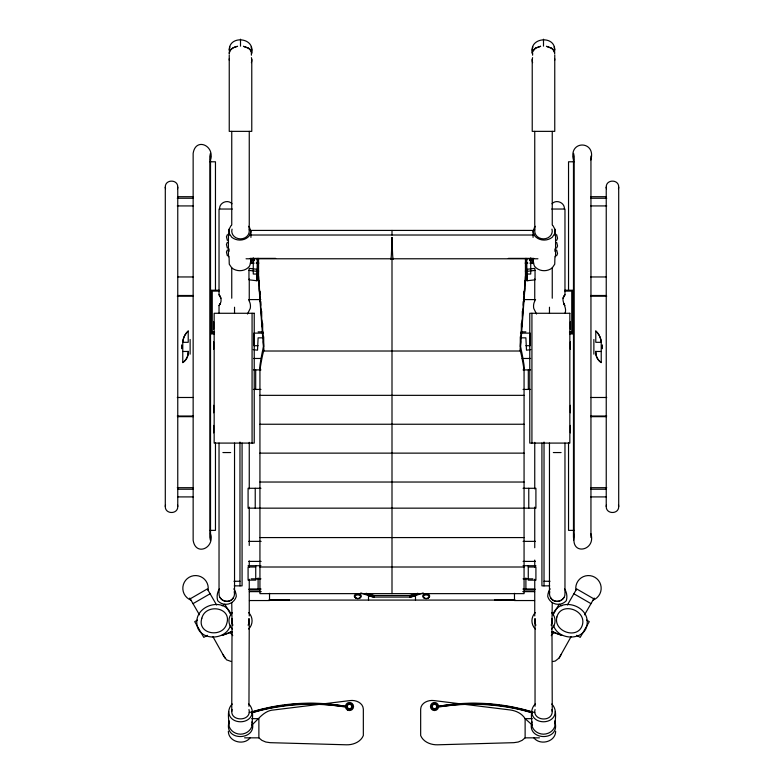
<?xml version="1.0" encoding="UTF-8"?>
<svg xmlns="http://www.w3.org/2000/svg" width="784" height="784" viewBox="0 0 784 784"><rect width="100%" height="100%" fill="white"/><g stroke="black" fill="none" stroke-linecap="round" stroke-linejoin="round"><path stroke-width="1.18" d="M229.242 53.332C229.163 49.02 234.034 47.02 237.591 46.315C233.975 46.952 229.526 49.098 229.242 53.332L229.242 52.92M251.39 51.166L251.772 53.332L250.263 49.529L248.469 48.118L243.422 46.315L248.469 48.196L251.39 51.136M554.376 51.166L554.758 53.332L553.259 49.529L551.456 48.118L546.409 46.315L551.456 48.196L554.376 51.136M552.838 225.449L554.954 229.32L554.739 233.573L552.23 237.278C547.016 241.482 538.784 240.962 534.531 235.641L533.071 231.564L535.041 225.812L535.041 228.115M535.913 625.191A8.751 8.751 0 0 1 535.041 618.547L535.041 706.266M520.645 341.589L520.292 346.42A33.624 1.882 82.5 0 1 524.065 365.305L524.065 593.635L259.935 593.635L259.935 365.305A33.624 1.882 -82.5 0 1 263.708 346.42L263.355 341.589M520.997 336.757L521.438 330.721M521.713 327.095L522.242 319.852M522.507 316.226L523.036 308.974M523.31 305.358L523.839 298.106M524.104 294.48L524.545 288.443M524.908 283.612L525.437 276.36M219.598 209.034C219.069 202.693 227.762 198.979 231.976 203.752M525.662 264.541L526.015 260.964M525.437 271.529L526.701 258.387M532.61 51.166L535.531 48.118L540.578 46.315L535.531 48.118L532.61 51.45L532.228 53.332L532.61 51.136M534.747 620.752L535.041 623.074M210.416 533.669C215.237 547.908 195.637 556.748 193.148 540.264L193.148 153.36C195.637 136.877 215.237 145.716 210.416 159.956M573.584 159.956C567.92 140.052 596.516 140.052 590.852 159.956M248.959 623.074L248.959 618.547A8.751 8.751 0 0 1 248.087 625.191M551.946 623.074L552.25 602.475M165.297 187.131C164.993 179.124 178.066 179.124 177.762 187.131L177.762 506.493C178.066 514.49 164.993 514.49 165.297 506.493L165.297 187.131L165.512 188.748M177.556 188.748L177.762 187.131M165.297 506.493L165.512 504.876M262.983 337.845L258.112 337.845L257.515 350.203L253.242 349.644M438.54 706.511L438.403 707.56A4.047 4.047 0 0 1 431.641 709.373A4.047 4.047 0 0 1 433.454 702.611A4.047 4.047 0 0 1 438.403 707.56M554.611 51.577C556.787 34.535 527.916 36.907 532.61 53.351M606.238 187.131C605.934 179.124 619.007 179.124 618.703 187.131L618.703 506.493C619.007 514.49 605.934 514.49 606.238 506.493L606.238 187.131L606.444 188.748M618.488 188.748L618.703 187.131M606.238 506.493L606.444 504.876M251.39 53.351C256.084 36.907 227.213 34.535 229.389 51.577M248.959 270.402L249.253 268.373L257.279 269.324L256.985 280.77L248.959 279.829L248.959 270.402L256.985 271.342M256.985 280.77L257.279 258.544M248.753 704.012C254.682 709.775 252.007 719.114 251.86 726.435C250.302 731.207 245.392 734.147 240.502 734.177C235.612 734.147 230.702 731.207 229.153 726.435C228.997 719.114 226.331 709.775 232.25 704.012M228.761 723.132C224.616 741.978 258.161 740.419 251.997 721.829M228.742 723.671L229.153 720.898M248.959 709.52C252.066 721.995 228.948 721.995 232.054 709.52M252.272 711.509C252.115 725.19 228.899 725.19 228.742 711.509M551.75 704.012C557.669 709.775 555.003 719.114 554.847 726.435C553.298 731.207 548.388 734.147 543.498 734.177C538.608 734.147 533.698 731.207 532.14 726.435C531.993 719.114 529.318 709.775 535.247 704.012M532.003 721.829C525.839 740.419 559.384 741.978 555.239 723.132M535.041 709.52C532.15 720.682 552.044 722.73 552.25 711.509L551.946 618.547A8.751 8.751 0 0 1 551.074 625.191M555.258 711.509C555.101 725.19 531.885 725.19 531.728 711.509M555.66 731.286C555.542 742.105 539.696 745.907 533.659 737.558M346.391 707.256L346.508 706.511L341.599 705.708A199.842 187.797 -4.9 0 0 324.919 703.963M229.242 49.774L229.879 46.942M210.416 153.36L209.877 156.065L209.877 537.55L210.416 540.264M590.852 533.669C596.34 550.417 571.546 556.013 574.123 537.55L574.123 156.065L573.584 153.36M251.419 54.498L251.39 55.203M248.959 228.115L248.959 225.812L250.929 231.564L249.469 235.641C245.216 240.962 236.984 241.482 231.77 237.278L229.261 233.573L229.046 229.32L231.162 225.449M561.736 635.118L551.524 631.659L561.736 635.461M551.73 209.034L564.97 209.034L564.97 294.764L563.02 298.214M552.926 614.734C558.62 597.006 587.03 604.239 587.206 621.663C588.069 640.9 558.522 642.008 553.465 625.289M219.873 304.378L220.431 303.398L219.03 305.554L219.03 313.277M552.691 661.529L555.248 661.049L559.11 658.021L571.075 636.657M550.505 597.555C554.033 604.376 565.293 601.21 564.97 593.674L564.97 443.087M534.943 300.684L534.129 302.575A14.68 12.838 0 0 0 533.777 308.494L536.53 314.031M230.535 625.289C225.478 642.008 195.931 640.9 196.794 621.663C196.97 604.239 225.38 597.006 231.074 614.734M532.865 46.942L532.228 49.774L532.61 54.282M563.52 297.018L564.088 296.019M553.102 614.734L559.149 604.248L561.834 605.797M567.43 604.954L576.671 588.941L593.782 598.819M551.27 635.667L553.543 631.728M552.563 634.07L553.847 631.835M559.11 658.021L561.217 654.375M584.541 614.832L594.213 598.074M227.34 234.681L226.449 236.778L227.34 240.414M227.34 242.334L226.449 244.441L227.34 248.067M227.34 249.978L226.449 252.076L227.34 255.702M556.66 240.414L557.551 238.307L556.66 234.681M556.66 248.067L557.551 245.97L556.66 242.334M556.66 255.702L557.551 253.604L556.66 249.978M219.079 305.574C221.696 302.644 221.901 297.724 219.03 294.764L219.03 209.034L232.27 209.034M247.47 314.031L250.223 308.494A14.68 12.838 0 0 0 249.871 302.575L249.057 300.684M564.97 294.764C559.247 300.37 567.871 306.828 564.97 313.277M233.495 597.555C229.967 604.376 218.707 601.21 219.03 593.674L219.03 443.087M250.341 737.558C244.304 745.907 228.458 742.105 228.34 731.286M464.167 704.297L510.11 709.951C515.97 710.686 521.948 713.479 525.123 718.654L525.123 737.842L522.124 740.351L518.234 742.017L513.843 742.673L437.59 744.8C430.935 744.996 423.36 742.076 420.665 735.559L420.665 709.089C420.979 702.748 428.387 699.759 433.934 700.573L460.541 703.846M251.723 725.053C258.504 719.379 263.992 710.363 273.89 709.951L319.833 704.297M552.024 203.752C556.238 198.979 564.931 202.693 564.402 209.034M190.218 598.819L207.329 588.941L216.57 604.954M193.001 603.651L210.112 593.772M197.392 620.095L194.716 621.643L203.791 637.372L207.368 635.314M222.166 605.797L224.851 604.248L230.898 614.734M219.03 294.764L220.98 298.214M564.921 305.574L563.569 303.398L564.127 304.378M222.264 635.461L232.456 631.669L222.264 635.118M417.774 593.272L411.247 595.526L372.753 595.526L366.226 593.272M423.203 592.929L411.247 597.075L372.753 597.075L360.797 592.929M249.273 712.578L252.673 711.627A188.17 176.821 -4.9 0 1 346.508 706.511M251.507 712.127L258.279 710.245A199.842 187.797 -4.9 0 1 265.276 708.56M251.556 712.715L260.464 710.226A187.464 176.165 -4.9 0 1 338.629 705.972L346.616 707.286M251.703 712.852L258.465 710.961A199.146 187.141 -4.9 0 1 341.491 706.443M415.491 595.566L409.728 597.075L409.728 595.526L415.491 594.017L415.491 600.083M534.727 712.578L531.327 711.627A188.17 176.821 4.9 0 0 437.492 706.511A2.989 2.989 0 0 0 433.003 703.924A2.989 2.989 0 0 0 433.003 709.108A2.989 2.989 0 0 0 437.492 706.511L442.401 705.708A199.842 187.797 4.9 0 1 459.081 703.963M437.384 707.286L445.371 705.972A187.464 176.165 4.9 0 1 523.536 710.226L532.444 712.715M530.758 349.644L526.485 350.203L525.888 337.845L521.017 337.845M323.459 703.846L350.066 700.573C355.613 699.759 363.021 702.748 363.335 709.089L363.335 735.559C360.64 742.076 353.065 744.996 346.41 744.8L270.157 742.673L265.766 742.017L261.876 740.351L258.877 737.842L258.877 718.654L251.723 718.654M527.015 271.342L535.041 270.402L534.747 268.373L526.721 269.324L527.015 280.77L535.041 279.829L535.041 270.402M230.663 452.554L222.901 452.554M561.099 452.554L553.337 452.554M209.975 161.788L215.463 161.788L215.463 290.374M574.025 161.788L568.537 161.788L568.537 290.374M177.762 196.706L193.285 196.706M590.715 196.706L606.238 196.706M177.272 198.244L193.187 198.244M590.813 198.244L606.728 198.244M177.272 205.927L193.187 205.927M590.813 205.927L606.728 205.927M250.155 230.418L533.845 230.418M250.155 235.014L533.845 235.014M250.145 258.387L275.645 258.387M508.355 258.387L533.855 258.387M246.058 258.779L391.01 258.779M392.99 258.779L537.942 258.779M250.586 259.906L254.143 259.906M529.857 259.906L533.414 259.906M250.586 260.043L254.143 260.043M529.857 260.043L533.414 260.043M250.557 260.621L254.075 260.621M529.925 260.621L533.443 260.621M250.557 260.758L254.075 260.758M529.925 260.758L533.443 260.758M250.292 262.718L253.908 262.856M256.319 262.718L258.73 262.856M525.27 262.856L527.681 262.718M530.092 262.856L533.708 262.718M250.272 263.434L253.879 263.434M256.28 263.434L258.691 263.434M525.309 263.434L527.72 263.434M530.121 263.434L533.728 263.434M257.279 274.037L253.271 274.037L253.271 257.848M526.721 274.037L530.729 274.037L530.729 257.848M177.762 276.958L193.285 276.958M590.715 276.958L606.238 276.958M219.148 290.237L210.965 290.237L210.965 333.847L214.395 333.847M564.852 290.237L573.035 290.237L573.035 333.847L569.605 333.847M219.05 291.099L212.248 291.099L212.248 332.21L214.551 332.21M564.95 291.099L571.752 291.099L571.752 332.21L569.449 332.21M177.762 295.499L193.285 295.499M590.715 295.499L606.238 295.499M177.272 296.136L193.187 296.136M590.813 296.136L606.728 296.136M248.646 299.586L260.817 299.586M523.389 299.586L535.57 299.586M212.248 331.808L214.512 331.808M258.112 331.857L262.797 331.857M521.203 331.857L525.888 331.857M569.488 331.808L571.752 331.808M263.512 333.122L253.83 333.122L253.83 345.685L258.112 345.685M520.488 333.122L530.17 333.122L530.17 345.685L525.888 345.685M210.965 333.474L214.473 333.474M569.527 333.474L573.035 333.474M182.77 351.467L188.219 351.467L188.189 353.633A12.524 12.426 0 0 1 182.77 362.659L182.77 342.157A16.748 16.611 0 0 1 188.219 330.956L188.219 342.314L182.77 342.314A16.748 16.611 0 0 1 188.219 331.122M601.23 351.467L595.781 351.467L595.811 353.633A12.524 12.426 0 0 0 601.23 362.659L601.23 342.157A16.748 16.611 0 0 0 595.781 330.956L595.781 342.314L601.23 342.314A16.748 16.611 0 0 0 595.781 331.122M253.624 358.474L261.121 358.474M522.095 358.474L530.592 358.474M253.418 369.901L260.954 369.901M523.046 369.901L530.582 369.901M253.418 389.442L260.954 389.442M523.046 389.442L530.582 389.442M259.935 395.342L524.065 395.342M177.272 397.488L193.187 397.488M590.813 397.488L606.728 397.488M177.272 416.03L193.187 416.03M590.813 416.03L606.728 416.03M177.762 416.667L193.285 416.667M590.715 416.667L606.238 416.667M259.935 424.242L524.065 424.242M259.935 453.132L524.065 453.132M259.935 482.033L524.065 482.033M177.272 487.697L193.187 487.697M590.813 487.697L606.728 487.697M260.954 488.285L248.087 488.285L248.087 508.159L535.913 508.159L535.913 488.285L523.046 488.285M177.762 489.226L193.285 489.226M590.715 489.226L606.238 489.226M177.762 496.909L193.285 496.909M590.715 496.909L606.238 496.909M209.975 530.376L215.463 530.376L215.463 442.686M574.025 530.376L568.537 530.376L568.537 442.686M259.935 537.579L524.065 537.579M248.763 541.372L261.121 541.372M523.085 541.372L535.452 541.372M248.763 561.403L261.121 561.403M523.085 561.403L535.452 561.403M248.087 565.725L260.954 565.725M523.046 565.725L535.913 565.725M255.731 567.008L248.087 567.008L248.087 580.131L255.731 580.131L255.731 565.725M259.935 567.008L524.065 567.008M528.269 567.008L535.913 567.008L535.913 580.131L528.269 580.131L528.269 565.725M251.164 578.847L260.954 578.847M523.046 578.847L532.836 578.847M233.975 581.267L239.973 581.267M544.027 581.267L550.025 581.267M234.308 585.864L242.08 585.864L242.08 443.087M549.692 585.864L541.92 585.864L541.92 443.087M249.067 589.049L261.092 589.049M522.908 589.049L534.933 589.049M249.087 589.509L259.935 589.509M524.065 589.509L534.913 589.509M249.39 591.048L259.935 591.048M524.065 591.048L534.61 591.048M249.41 591.636L261.239 591.636M522.761 591.636L534.59 591.636M268.951 599.887L289.433 599.887M494.567 599.887L515.049 599.887M269.52 600.083L514.48 600.083M249.41 600.544L269.52 600.544L269.52 593.312M534.59 600.544L514.48 600.544L514.48 593.312M248.959 706.266L249.253 620.752M532.277 718.654L525.123 718.654L532.277 725.053M244.569 737.842L258.877 737.842M525.123 737.842L539.431 737.842M231.309 661.529L226.547 659.844L222.783 654.375M368.509 595.566L374.272 597.075L374.272 595.526L368.509 594.017L368.509 600.083M532.493 712.127L525.721 710.245A199.842 187.797 4.9 0 0 518.724 708.56M532.297 712.852L525.535 710.961A199.146 187.141 4.9 0 0 442.509 706.443M573.888 593.772L590.999 603.651M586.608 620.095L589.284 621.643L580.209 637.372L576.632 635.314M220.48 297.018L219.912 296.019M230.457 631.728L232.73 635.667M230.153 631.835L231.437 634.07M212.925 636.657L224.89 658.021M189.787 598.074L199.459 614.832M554.121 46.942L554.758 49.774M251.135 46.942L251.772 49.774L251.39 54.282M532.581 54.498L532.61 55.203M437.492 706.511L437.609 707.256M554.847 720.898L555.258 723.671M551.946 709.52L552.25 711.509M527.015 280.77L526.721 258.544M345.597 707.56L345.46 706.511M618.488 504.876L618.703 506.493M177.556 504.876L177.762 506.493M232.054 623.074L231.75 602.475M257.985 260.964L258.338 264.541M257.299 258.387L258.563 271.529M258.563 276.36L259.092 283.612M259.455 288.443L259.896 294.48M260.161 298.106L260.69 305.358M260.964 308.974L261.493 316.226M261.758 319.852L262.287 327.095M262.562 330.721L263.003 336.757M602.396 344.94L602.396 348.684M595.781 351.31L595.781 353.133M593.87 339.462L593.87 354.162M590.95 156.065L590.95 537.55M573.584 533.669L573.584 540.264M573.476 156.065L573.476 537.55M570.399 321.724L570.399 329.182M570.399 341.824L570.399 349.282M570.399 405.318L570.399 412.776M570.399 425.408L570.399 432.866M555.562 233.612L555.562 256.77M554.954 229.32L554.954 235.445M554.954 248.92L554.954 251.37M554.954 256.27L554.739 264.188L552.23 267.903C547.016 272.107 538.784 271.578 534.531 266.266L533.071 262.189L533.071 258.642M554.758 54.762L554.758 131.359L532.228 131.359L532.228 59.329M552.25 131.359L552.25 225.018M552.25 267.736L552.25 298.224M549.466 307.22L549.466 313.277M549.466 443.087L549.466 593.674M544.027 442.058L544.027 585.864M543.498 39.2L543.498 46.148M534.747 131.359L534.747 225.018M534.747 279.006L534.747 300.664M534.747 442.352L534.747 488.932M534.747 507.13L534.747 547.732M534.747 560.07L534.747 567.028M534.747 579.249L534.747 615.92M533.071 231.564L533.071 237.376M531.924 313.277L531.924 443.087M528.769 488.285L528.769 508.159M528.318 369.901L528.318 389.442M525.897 577.965L525.897 589.186M525.437 258.387L525.437 280.956L520.292 351.016A33.624 1.882 82.5 0 1 524.065 369.901M524.682 280.956L524.682 291.276M523.918 291.276L523.918 301.595M523.202 301.595L523.202 311.336M522.311 311.336L522.311 323.488M521.331 323.488L521.331 336.777M520.292 336.777L520.292 351.016L263.708 351.016A33.624 1.882 -82.5 0 0 259.935 369.901M392 230.418L392 235.014M392 258.387L392 593.635M263.708 336.777L263.708 351.016L258.563 280.956L258.563 258.387M262.669 323.488L262.669 336.777M261.689 311.336L261.689 323.488M260.798 301.595L260.798 311.336M260.082 291.276L260.082 301.595M259.318 280.956L259.318 291.276M258.103 577.965L258.103 589.186M255.682 369.901L255.682 389.442M255.231 488.285L255.231 508.159M252.076 313.277L252.076 443.087M251.772 59.329L251.772 131.359L229.242 131.359L229.242 54.762M250.929 231.564L250.929 237.376M250.929 258.642L250.929 262.189L249.469 266.266C245.216 271.578 236.984 272.107 231.77 267.903L229.261 264.188L229.046 256.27M249.253 131.359L249.253 225.018M249.253 279.006L249.253 300.664M249.253 442.352L249.253 488.932M249.253 507.13L249.253 545.439M249.253 560.913L249.253 567.028M249.253 579.249L249.253 615.92M240.502 39.2L240.502 46.148M239.973 442.058L239.973 585.864M234.534 307.22L234.534 313.277M234.534 443.087L234.534 593.674M231.75 131.359L231.75 225.018M231.75 267.736L231.75 298.224M231.75 711.509L232.054 618.547A8.751 8.751 0 0 0 232.926 625.191M229.046 229.32L229.046 235.445M229.046 248.92L229.046 251.37M228.438 233.612L228.438 256.77M213.601 321.724L213.601 329.182M213.601 341.824L213.601 349.282M213.601 405.318L213.601 412.776M213.601 425.408L213.601 432.866M210.524 156.065L210.524 537.55M190.13 339.462L190.13 354.162M188.219 351.31L188.219 353.133M181.604 344.94L181.604 348.684M188.189 353.476A12.524 12.426 0 0 1 182.77 362.502M248.959 229.144A8.751 7.722 0 0 1 240.502 238.875A8.751 7.722 0 0 1 232.054 229.144M266.452 708.305A199.842 187.797 -4.9 0 1 282.995 705.414M284.19 705.257A199.842 187.797 -4.9 0 1 288.963 704.698M291.344 704.463A199.842 187.797 -4.9 0 1 297.332 703.983M303.33 703.669A199.842 187.797 -4.9 0 1 318.931 703.66M248.685 612.637A11.564 11.564 0 0 1 248.685 628.993M232.329 628.993A11.564 11.564 0 0 1 232.329 612.637M251.39 57.653A11.26 9.624 0 0 1 251.39 62.632M229.242 60.143A11.26 9.624 0 0 1 229.408 58.477M391.863 237.474A42.395 1.156 90 0 1 390.628 258.387M190.973 600.142A12.711 12.711 0 0 1 183.378 584.56A12.711 12.711 0 0 1 198.391 575.887A12.711 12.711 0 0 1 208.093 590.254M234.269 591.665A7.752 7.752 0 0 1 220.069 597.555M219.353 588.96A14.475 14.475 0 0 0 217.687 600.711A10.927 10.927 0 0 0 236.249 596.604A13.563 13.563 0 0 0 233.818 588.843M601.23 362.502A12.524 12.426 0 0 1 595.811 353.476M551.946 229.144A8.751 7.722 0 0 1 543.498 238.875A8.751 7.722 0 0 1 535.041 229.144M465.069 703.66A199.842 187.797 4.9 0 1 480.67 703.669M486.668 703.983A199.842 187.797 4.9 0 1 492.656 704.463M495.037 704.698A199.842 187.797 4.9 0 1 499.81 705.257M501.005 705.414A199.842 187.797 4.9 0 1 517.548 708.305M551.671 612.637A11.564 11.564 0 0 1 551.671 628.993M535.315 628.993A11.564 11.564 0 0 1 535.315 612.637M532.61 62.632A11.26 9.624 0 0 1 532.61 57.653M554.592 58.477A11.26 9.624 0 0 1 554.758 60.143M393.372 258.387A42.395 1.156 -90 0 1 392.137 237.474M575.907 590.254A12.711 12.711 0 0 1 585.609 575.887A12.711 12.711 0 0 1 600.622 584.56A12.711 12.711 0 0 1 593.027 600.142M563.931 597.555A7.752 7.752 0 0 1 549.731 591.665M564.647 588.96A14.475 14.475 0 0 1 566.313 600.711A10.927 10.927 0 0 1 547.751 596.604A13.563 13.563 0 0 1 550.182 588.843M556.875 617.008C553.102 631.845 578.347 640.165 582.483 624.623C586.256 609.776 561.011 601.455 556.875 617.008M201.841 618.223C196.588 634.53 223.146 638.45 226.792 623.398C232.054 607.1 205.486 603.17 201.841 618.223M254.232 313.277L214.159 313.277L214.159 443.087L254.232 443.087L254.232 313.277M569.841 313.277L529.768 313.277L529.768 443.087L569.841 443.087L569.841 313.277M348.008 709.108A2.989 2.989 0 0 0 352.486 706.511A2.989 2.989 0 0 0 348.008 703.924A2.989 2.989 0 0 0 348.008 709.108M348.39 708.442A2.225 2.225 0 0 0 351.722 706.511A2.225 2.225 0 0 0 348.39 704.591A2.225 2.225 0 0 0 348.39 708.442M347.479 710.02A4.047 4.047 0 0 0 353.545 706.511A4.047 4.047 0 0 0 347.479 703.013A4.047 4.047 0 0 0 347.479 710.02M356.063 598.192A3.489 2.362 0 0 0 361.297 596.144A3.489 2.362 0 0 0 356.063 594.096A3.489 2.362 0 0 0 356.063 598.192M356.436 598.368A2.754 1.862 0 0 0 360.552 596.751A2.754 1.862 0 0 0 356.436 595.144A2.754 1.862 0 0 0 356.436 598.368M433.385 708.442A2.225 2.225 0 0 0 436.717 706.511A2.225 2.225 0 0 0 433.385 704.591A2.225 2.225 0 0 0 433.385 708.442M424.448 598.192A3.489 2.362 0 0 0 429.681 596.144A3.489 2.362 0 0 0 424.448 594.096A3.489 2.362 0 0 0 424.448 598.192M424.82 598.368A2.754 1.862 0 0 0 428.946 596.751A2.754 1.862 0 0 0 424.82 595.144A2.754 1.862 0 0 0 424.82 598.368"/></g></svg>
